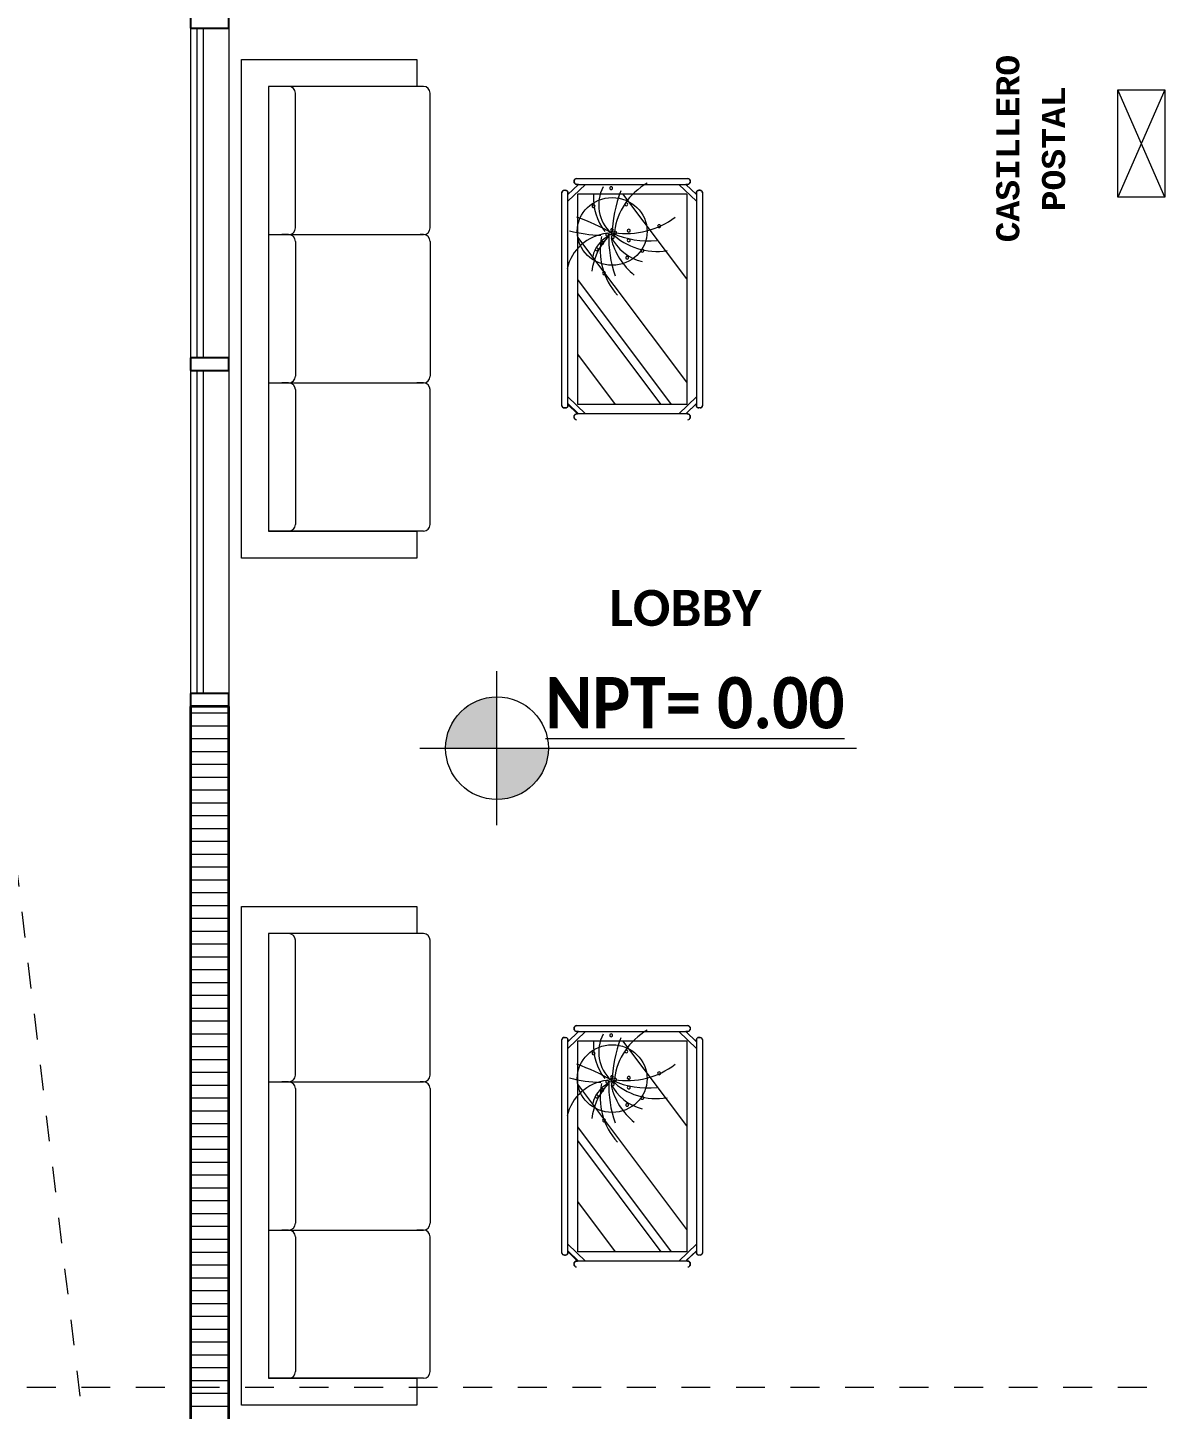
# Model space of a CAD drawing. Header units: metres. Extents: x -144 to 1000, y -717 to 29.
# Drawn here: x 177.04 to 181.47, y -567.9 to -562.52 of the extents above; entities that cross this region are included whole.
import ezdxf

# ---------------------------------------------------------------- set-up
doc = ezdxf.new("R2010")
doc.units = ezdxf.units.M
doc.linetypes.add('Basculante', pattern=[0.11625, 0.075, -0.04125])
doc.linetypes.add('basculante modificado', pattern=[0.18, 0.1125, -0.0675])
doc.layers.get('0').update_dxf_attribs({"color": 1})
for name, color, linetype, lineweight in [('A-DETL', 1, 'Continuous', 9), ('A-DETL-THIN', 1, 'Continuous', 9), ('A-FLOR', 2, 'Continuous', 9), ('A-GLAZ-CURT', 1, 'Continuous', 9), ('A-GLAZ-CWMG', 1, 'Continuous', 9), ('A-WALL', 4, 'Continuous', 9), ('G-ANNO-DIMS', 1, 'Continuous', 9), ('G-ANNO-TEXT', 2, 'Continuous', 9), ('G-IMPT', 1, 'Continuous', 9), ('I-FURN', 2, 'Continuous', 9)]:
    doc.layers.add(name, color=color, linetype=linetype, lineweight=lineweight)
doc.layers.add('A-WALL-PATT', color=7, linetype='Continuous', lineweight=35, true_color=0x9c9c9c)
doc.styles.add('Calibri_B_1', font='calibrib.ttf', dxfattribs={"height": 0.135})
doc.styles.add('Calibri_B_5', font='calibrib.ttf', dxfattribs={"height": 0.66})
doc.styles.add('Courier New_B_1', font='courbd.ttf', dxfattribs={"width": 1.2, "height": 0.21})

# ---------------------------------------------------------------- blocks, each defined once
blk = doc.blocks.new('MUEBLE 3 PIEZA - 07-muebles 3p_dwg_$0$AX-051-MB N2$0$sofa 3_-340384-Nivel 1')
at = {"layer": 'G-IMPT'}
for p, q in [((0.525, 0.825), (0.55, 0.825)), ((0, 0.8), (0, 0.3)), ((0.5, 0.3), (0.5, 0.8)), ((0, -0.25), (0, 0.25)), ((0.5, -0.25), (0.5, 0.25)), ((0, -0.3), (0, -0.8)), ((0.5, -0.3), (0.5, -0.8)), ((0.025, -0.825), (0.05, -0.825)), ((0.525, -0.825), (0.55, -0.825))]:
    blk.add_line(p, q, dxfattribs=at)
at = {"layer": 'G-IMPT', "flags": 128}
for points in [[(0.05, 0.925), (0.7, 0.925), (0.7, -0.925), (0.05, -0.925), (0.05, -0.825), (0.6, -0.825), (0.6, 0.825), (0.05, 0.825)], [(0.525, 0.275), (0.55, 0.275)], [(0.525, -0.275), (0.55, -0.275)]]:
    blk.add_lwpolyline(points, close=True, dxfattribs=at)
for points in [[(0.025, 0.825), (0.05, 0.825), (0.6, 0.825)], [(0.6, 0.275), (0.05, 0.275), (0.025, 0.275), (0.05, 0.275)], [(0.6, -0.275), (0.025, -0.275), (0.0375, -0.275)]]:
    blk.add_lwpolyline(points, dxfattribs=at)
at = {"layer": 'G-IMPT'}
for centre, start, end in [((0.025, 0.8), 90, 180), ((0.525, 0.8), 90, 180), ((0.025, 0.3), 180, 270), ((0.025, 0.25), 90, 180), ((0.525, 0.3), 180, 270), ((0.525, 0.25), 90, 180), ((0.025, -0.25), 180, 270), ((0.525, -0.25), 180, 270), ((0.025, -0.3), 90, 180), ((0.525, -0.3), 90, 180), ((0.025, -0.8), 180, 270), ((0.525, -0.8), 180, 270)]:
    blk.add_arc(centre, 0.025, start, end, dxfattribs=at)
blk = doc.blocks.new('MUEBLE 3 PIEZA - 07-muebles 3p_dwg-340383-Nivel 1')
at = {"xscale": 1.05, "yscale": 1.05, "zscale": 1.05, "rotation": 180}
blk.add_blockref('MUEBLE 3 PIEZA - 07-muebles 3p_dwg_$0$AX-051-MB N2$0$sofa 3_-340384-Nivel 1', (-2243.7802, 520.2715), dxfattribs=at)
blk = doc.blocks.new('Q')
at = {"layer": 'G-ANNO-DIMS'}
h = blk.add_hatch(color=256, dxfattribs=at)
edge = h.paths.add_edge_path()
edge.add_line((184.7927, -503.818), (184.5927, -503.818))
edge.add_arc((184.7927, -503.818), 0.2, 90, 180, ccw=False)
edge.add_line((184.7927, -503.618), (184.7927, -503.818))
h = blk.add_hatch(color=256, dxfattribs=at)
edge = h.paths.add_edge_path()
edge.add_line((184.7927, -503.818), (184.9927, -503.818))
edge.add_arc((184.7927, -503.818), 0.2, 270, 360, ccw=False)
edge.add_line((184.7927, -504.018), (184.7927, -503.818))
at = {"layer": 'A-DETL', "color": 9, "linetype": 'Basculante', "true_color": 0xc0c0c0}
blk.add_line((183.5983, -509.9165), (181.8986, -495.7554), dxfattribs=at)
at = {"layer": 'A-DETL', "color": 7, "linetype": 'basculante modificado'}
blk.add_line((180.1987, -506.3065), (187.3987, -506.3065), dxfattribs=at)
at = {"layer": 'A-DETL-THIN'}
for p, q in [((187.2107, -501.2529), (187.3937, -501.2529)), ((187.2107, -501.6719), (187.2107, -501.2529)), ((187.3937, -501.2529), (187.2107, -501.6719)), ((187.3937, -501.6719), (187.2107, -501.2529)), ((187.3937, -501.2529), (187.3937, -501.6719)), ((187.3937, -501.6719), (187.2107, -501.6719))]:
    blk.add_line(p, q, dxfattribs=at)
at = {"layer": 'A-FLOR'}
blk.add_line((183.5983, -495.7554), (183.5983, -510.1064), dxfattribs=at)
at = {"layer": 'A-GLAZ-CURT', "lineweight": 15}
for p, q in [((183.6491, -501.0137), (183.6241, -501.0137)), ((183.6241, -501.0137), (183.6241, -502.2971)), ((183.6491, -502.2971), (183.6491, -501.0137)), ((183.6241, -502.2971), (183.6491, -502.2971)), ((183.6491, -502.3471), (183.6241, -502.3471)), ((183.6241, -502.3471), (183.6241, -503.6054)), ((183.6491, -503.6054), (183.6491, -502.3471)), ((183.6241, -503.6054), (183.6491, -503.6054))]:
    blk.add_line(p, q, dxfattribs=at)
at = {"layer": 'A-GLAZ-CWMG', "lineweight": 25, "extrusion": (0, 0, -1)}
for p, q in [((183.5986, -500.9637), (183.5986, -501.0137)), ((183.7486, -501.0137), (183.7486, -500.9637)), ((183.5986, -501.0137), (183.7486, -501.0137)), ((183.7486, -502.2971), (183.5986, -502.2971)), ((183.5986, -502.2971), (183.5986, -502.3471)), ((183.7486, -502.3471), (183.7486, -502.2971)), ((183.5986, -502.3471), (183.7486, -502.3471))]:
    blk.add_line(p, q, dxfattribs=at)
at = {"layer": 'A-GLAZ-CWMG'}
for p, q in [((183.5986, -501.0137), (183.5986, -502.2971)), ((183.7486, -501.0137), (183.7486, -502.2971)), ((183.5986, -502.3471), (183.5986, -503.6054)), ((183.7486, -502.3471), (183.7486, -503.6054))]:
    blk.add_line(p, q, dxfattribs=at)
at = {"layer": 'A-GLAZ-CWMG', "lineweight": 25}
for p, q in [((183.7486, -503.6054), (183.5986, -503.6054)), ((183.5986, -503.6054), (183.5986, -503.6554)), ((183.7486, -503.6554), (183.7486, -503.6054)), ((183.5986, -503.6554), (183.7486, -503.6554))]:
    blk.add_line(p, q, dxfattribs=at)
at = {"layer": 'A-WALL', "lineweight": 35}
for p, q in [((183.5986, -503.6554), (183.5986, -509.9677)), ((183.7486, -503.6554), (183.5986, -503.6554)), ((183.7486, -509.9677), (183.7486, -503.6554))]:
    blk.add_line(p, q, dxfattribs=at)
at = {"layer": 'A-WALL-PATT', "color": 8, "lineweight": 5, "true_color": 0x727272}
for p, q in [((183.5986, -503.6805), (183.7486, -503.6805)), ((183.5986, -503.7305), (183.7486, -503.7305)), ((183.5986, -503.7805), (183.7486, -503.7805)), ((183.5986, -503.8305), (183.7486, -503.8305)), ((183.5986, -503.8805), (183.7486, -503.8805)), ((183.5986, -503.9305), (183.7486, -503.9305)), ((183.5986, -503.9805), (183.7486, -503.9805)), ((183.5986, -504.0305), (183.7486, -504.0305)), ((183.5986, -504.0805), (183.7486, -504.0805)), ((183.5986, -504.1305), (183.7486, -504.1305)), ((183.5986, -504.1805), (183.7486, -504.1805)), ((183.5986, -504.2305), (183.7486, -504.2305)), ((183.5986, -504.2805), (183.7486, -504.2805)), ((183.5986, -504.3305), (183.7486, -504.3305)), ((183.5986, -504.3805), (183.7486, -504.3805)), ((183.5986, -504.4305), (183.7486, -504.4305)), ((183.5986, -504.4805), (183.7486, -504.4805)), ((183.5986, -504.5305), (183.7486, -504.5305)), ((183.5986, -504.5805), (183.7486, -504.5805)), ((183.5986, -504.6305), (183.7486, -504.6305)), ((183.5986, -504.6805), (183.7486, -504.6805)), ((183.5986, -504.7305), (183.7486, -504.7305)), ((183.5986, -504.7805), (183.7486, -504.7805)), ((183.5986, -504.8305), (183.7486, -504.8305)), ((183.5986, -504.8805), (183.7486, -504.8805)), ((183.5986, -504.9305), (183.7486, -504.9305)), ((183.5986, -504.9805), (183.7486, -504.9805)), ((183.5986, -505.0305), (183.7486, -505.0305)), ((183.5986, -505.0805), (183.7486, -505.0805)), ((183.5986, -505.1305), (183.7486, -505.1305)), ((183.5986, -505.1805), (183.7486, -505.1805)), ((183.5986, -505.2305), (183.7486, -505.2305)), ((183.5986, -505.2805), (183.7486, -505.2805)), ((183.5986, -505.3305), (183.7486, -505.3305)), ((183.5986, -505.3805), (183.7486, -505.3805)), ((183.5986, -505.4305), (183.7486, -505.4305)), ((183.5986, -505.4805), (183.7486, -505.4805)), ((183.5986, -505.5305), (183.7486, -505.5305)), ((183.5986, -505.5805), (183.7486, -505.5805)), ((183.5986, -505.6305), (183.7486, -505.6305)), ((183.5986, -505.6805), (183.7486, -505.6805)), ((183.5986, -505.7305), (183.7486, -505.7305)), ((183.5986, -505.7805), (183.7486, -505.7805)), ((183.5986, -505.8305), (183.7486, -505.8305)), ((183.5986, -505.8805), (183.7486, -505.8805)), ((183.5986, -505.9305), (183.7486, -505.9305)), ((183.5986, -505.9805), (183.7486, -505.9805)), ((183.5986, -506.0305), (183.7486, -506.0305)), ((183.5986, -506.0805), (183.7486, -506.0805)), ((183.5986, -506.1305), (183.7486, -506.1305)), ((183.5986, -506.1805), (183.7486, -506.1805)), ((183.5986, -506.2305), (183.7486, -506.2305)), ((183.5986, -506.2805), (183.7486, -506.2805)), ((183.5986, -506.3305), (183.7486, -506.3305)), ((183.5986, -506.3805), (183.7486, -506.3805))]:
    blk.add_line(p, q, dxfattribs=at)
at = {"layer": 'G-ANNO-DIMS'}
for p, q in [((184.7927, -504.118), (184.7927, -503.518)), ((184.4927, -503.818), (186.1927, -503.818))]:
    blk.add_line(p, q, dxfattribs=at)
blk.add_circle((184.7927, -503.818), 0.2, dxfattribs=at)
at = {"layer": 'I-FURN'}
for p, q in [((185.0692, -501.6617), (185.1107, -501.6216)), ((185.0692, -501.6875), (185.1374, -501.6216)), ((185.0692, -501.6617), (185.1107, -501.6216)), ((185.0933, -501.6079), (185.0935, -501.6063)), ((185.0933, -501.6079), (185.0933, -501.6124)), ((185.0933, -501.6124), (185.0933, -501.6079)), ((185.0935, -501.614), (185.0933, -501.6124)), ((185.0935, -501.6063), (185.0939, -501.6047)), ((185.0939, -501.6155), (185.0935, -501.614)), ((185.0939, -501.6047), (185.0946, -501.6033)), ((185.0946, -501.617), (185.0939, -501.6155)), ((185.0946, -501.6033), (185.0956, -501.602)), ((185.0956, -501.6183), (185.0946, -501.617)), ((185.0956, -501.602), (185.0967, -501.6009)), ((185.0967, -501.6194), (185.0956, -501.6183)), ((185.0967, -501.6009), (185.0981, -501.6)), ((185.0981, -501.6203), (185.0967, -501.6194)), ((185.0981, -501.6), (185.0996, -501.5993)), ((185.0996, -501.621), (185.0981, -501.6203)), ((185.0996, -501.5993), (185.1011, -501.5989)), ((185.1011, -501.6214), (185.0996, -501.621)), ((185.1011, -501.5989), (185.1028, -501.5987)), ((185.1028, -501.6216), (185.1011, -501.6214)), ((185.1028, -501.5987), (185.5358, -501.5987)), ((185.1028, -501.5987), (185.5358, -501.5987)), ((185.1028, -501.6216), (185.5358, -501.6216)), ((185.1107, -501.6216), (185.1028, -501.6216)), ((185.5694, -501.6875), (185.5012, -501.6216)), ((185.5694, -501.6617), (185.5278, -501.6216)), ((185.5278, -501.6216), (185.5694, -501.6617)), ((185.5358, -501.6216), (185.5278, -501.6216)), ((185.5358, -501.5987), (185.5374, -501.5989)), ((185.5374, -501.6214), (185.5358, -501.6216)), ((185.5374, -501.5989), (185.539, -501.5993)), ((185.539, -501.621), (185.5374, -501.6214)), ((185.539, -501.5993), (185.5405, -501.6)), ((185.5405, -501.6203), (185.539, -501.621)), ((185.5405, -501.6), (185.5419, -501.6009)), ((185.5419, -501.6194), (185.5405, -501.6203)), ((185.5419, -501.6009), (185.543, -501.602)), ((185.543, -501.6183), (185.5419, -501.6194)), ((185.543, -501.602), (185.544, -501.6033)), ((185.544, -501.617), (185.543, -501.6183)), ((185.544, -501.6033), (185.5447, -501.6047)), ((185.5447, -501.6155), (185.544, -501.617)), ((185.5447, -501.6047), (185.5451, -501.6063)), ((185.5451, -501.614), (185.5447, -501.6155)), ((185.5451, -501.6063), (185.5452, -501.6079)), ((185.5452, -501.6124), (185.5451, -501.614)), ((185.5452, -501.6079), (185.5452, -501.6124)), ((185.5452, -501.6079), (185.5452, -501.6124)), ((185.0456, -501.654), (185.0458, -501.6524)), ((185.0456, -502.4834), (185.0456, -501.654)), ((185.0456, -502.4834), (185.0456, -501.654)), ((185.0458, -501.6524), (185.0462, -501.6509)), ((185.0462, -501.6509), (185.0469, -501.6495)), ((185.0469, -501.6495), (185.0478, -501.6482)), ((185.0478, -501.6482), (185.049, -501.647)), ((185.049, -501.647), (185.0503, -501.6461)), ((185.0503, -501.6461), (185.0518, -501.6454)), ((185.0518, -501.6454), (185.0534, -501.645)), ((185.0534, -501.645), (185.0551, -501.6449)), ((185.0551, -501.6449), (185.0598, -501.6449)), ((185.0551, -501.6449), (185.0598, -501.6449)), ((185.0598, -501.6449), (185.0614, -501.645)), ((185.0614, -501.645), (185.063, -501.6454)), ((185.063, -501.6454), (185.0645, -501.6461)), ((185.0645, -501.6461), (185.0658, -501.647)), ((185.0658, -501.647), (185.067, -501.6482)), ((185.067, -501.6482), (185.0679, -501.6495)), ((185.0679, -501.6495), (185.0686, -501.6509)), ((185.0686, -501.6509), (185.0691, -501.6524)), ((185.0691, -501.6524), (185.0692, -501.654)), ((185.0692, -502.4834), (185.0692, -501.654)), ((185.0692, -501.654), (185.0692, -501.6617)), ((185.107, -501.6581), (185.5316, -501.6581)), ((185.107, -502.4794), (185.107, -501.6581)), ((185.5316, -501.989), (185.283, -501.6581)), ((185.5316, -501.6581), (185.5316, -502.4794)), ((185.5694, -501.654), (185.5695, -501.6524)), ((185.5694, -501.654), (185.5694, -502.4834)), ((185.5694, -501.6617), (185.5694, -501.654)), ((185.5695, -501.6524), (185.5699, -501.6509)), ((185.5699, -501.6509), (185.5706, -501.6495)), ((185.5706, -501.6495), (185.5716, -501.6482)), ((185.5716, -501.6482), (185.5727, -501.647)), ((185.5727, -501.647), (185.5741, -501.6461)), ((185.5741, -501.6461), (185.5756, -501.6454)), ((185.5756, -501.6454), (185.5772, -501.645)), ((185.5772, -501.645), (185.5788, -501.6449)), ((185.5835, -501.6449), (185.5788, -501.6449)), ((185.5788, -501.6449), (185.5835, -501.6449)), ((185.5835, -501.6449), (185.5852, -501.645)), ((185.5852, -501.645), (185.5868, -501.6454)), ((185.5868, -501.6454), (185.5883, -501.6461)), ((185.5883, -501.6461), (185.5896, -501.647)), ((185.5896, -501.647), (185.5908, -501.6482)), ((185.5908, -501.6482), (185.5917, -501.6495)), ((185.5917, -501.6495), (185.5924, -501.6509)), ((185.5924, -501.6509), (185.5928, -501.6524)), ((185.5928, -501.6524), (185.593, -501.654)), ((185.593, -501.654), (185.593, -502.4834)), ((185.593, -501.654), (185.593, -502.4834)), ((185.5316, -502.3924), (185.107, -501.8271)), ((185.2278, -501.8251), (185.1992, -501.8537)), ((185.305, -501.8075), (185.3002, -501.8027)), ((185.4727, -502.4794), (185.107, -501.9924)), ((185.4322, -502.4794), (185.107, -502.0464)), ((185.2541, -502.4794), (185.107, -502.2834)), ((185.0458, -502.485), (185.0456, -502.4834)), ((185.0462, -502.4865), (185.0458, -502.485)), ((185.0469, -502.488), (185.0462, -502.4865)), ((185.0478, -502.4893), (185.0469, -502.488)), ((185.049, -502.4904), (185.0478, -502.4893)), ((185.0503, -502.4913), (185.049, -502.4904)), ((185.0518, -502.492), (185.0503, -502.4913)), ((185.0534, -502.4924), (185.0518, -502.492)), ((185.0551, -502.4925), (185.0534, -502.4924)), ((185.0551, -502.4925), (185.0598, -502.4925)), ((185.0598, -502.4925), (185.0551, -502.4925)), ((185.0614, -502.4924), (185.0598, -502.4925)), ((185.063, -502.492), (185.0614, -502.4924)), ((185.0645, -502.4913), (185.063, -502.492)), ((185.0658, -502.4904), (185.0645, -502.4913)), ((185.067, -502.4893), (185.0658, -502.4904)), ((185.0679, -502.488), (185.067, -502.4893)), ((185.0686, -502.4865), (185.0679, -502.488)), ((185.0691, -502.485), (185.0686, -502.4865)), ((185.0692, -502.4834), (185.0691, -502.485)), ((185.0692, -502.4499), (185.1374, -502.5159)), ((185.0692, -502.4757), (185.1107, -502.5159)), ((185.1065, -502.5159), (185.0692, -502.4786)), ((185.0692, -502.4786), (185.0692, -502.4834)), ((185.1065, -502.5159), (185.0692, -502.4786)), ((185.5316, -502.4794), (185.107, -502.4794)), ((185.5694, -502.4499), (185.5012, -502.5159)), ((185.5694, -502.4757), (185.5278, -502.5159)), ((185.5694, -502.4757), (185.5314, -502.5125)), ((185.5694, -502.4834), (185.5694, -502.4757)), ((185.5695, -502.485), (185.5694, -502.4834)), ((185.5699, -502.4865), (185.5695, -502.485)), ((185.5706, -502.488), (185.5699, -502.4865)), ((185.5716, -502.4893), (185.5706, -502.488)), ((185.5727, -502.4904), (185.5716, -502.4893)), ((185.5741, -502.4913), (185.5727, -502.4904)), ((185.5756, -502.492), (185.5741, -502.4913)), ((185.5772, -502.4924), (185.5756, -502.492)), ((185.5788, -502.4925), (185.5772, -502.4924)), ((185.5835, -502.4925), (185.5788, -502.4925)), ((185.5835, -502.4925), (185.5788, -502.4925)), ((185.5852, -502.4924), (185.5835, -502.4925)), ((185.5868, -502.492), (185.5852, -502.4924)), ((185.5883, -502.4913), (185.5868, -502.492)), ((185.5896, -502.4904), (185.5883, -502.4913)), ((185.5908, -502.4893), (185.5896, -502.4904)), ((185.5917, -502.488), (185.5908, -502.4893)), ((185.5924, -502.4865), (185.5917, -502.488)), ((185.5928, -502.485), (185.5924, -502.4865)), ((185.593, -502.4834), (185.5928, -502.485)), ((185.0933, -502.525), (185.0935, -502.5234)), ((185.0933, -502.5296), (185.0933, -502.525)), ((185.0933, -502.5296), (185.0933, -502.525)), ((185.0935, -502.5312), (185.0933, -502.5296)), ((185.0935, -502.5234), (185.0939, -502.5219)), ((185.0939, -502.5327), (185.0935, -502.5312)), ((185.0939, -502.5219), (185.0946, -502.5204)), ((185.0946, -502.5341), (185.0939, -502.5327)), ((185.0946, -502.5204), (185.0956, -502.5191)), ((185.0956, -502.5354), (185.0946, -502.5341)), ((185.0956, -502.5191), (185.0967, -502.518)), ((185.0967, -502.5366), (185.0956, -502.5354)), ((185.0967, -502.518), (185.0981, -502.5171)), ((185.0981, -502.5171), (185.0996, -502.5164)), ((185.0996, -502.5164), (185.1011, -502.516)), ((185.1011, -502.516), (185.1028, -502.5159)), ((185.5358, -502.5159), (185.1028, -502.5159)), ((185.1028, -502.5159), (185.1065, -502.5159)), ((185.5348, -502.5159), (185.5314, -502.5125)), ((185.5314, -502.5125), (185.5348, -502.5159)), ((185.5348, -502.5159), (185.5358, -502.5159)), ((185.5358, -502.5159), (185.5374, -502.516)), ((185.5374, -502.516), (185.539, -502.5164)), ((185.539, -502.5164), (185.5405, -502.5171)), ((185.5405, -502.5171), (185.5419, -502.518)), ((185.5419, -502.518), (185.543, -502.5191)), ((185.543, -502.5354), (185.5419, -502.5366)), ((185.543, -502.5191), (185.544, -502.5204)), ((185.544, -502.5341), (185.543, -502.5354)), ((185.544, -502.5204), (185.5447, -502.5219)), ((185.5447, -502.5327), (185.544, -502.5341)), ((185.5447, -502.5219), (185.5451, -502.5234)), ((185.5451, -502.5312), (185.5447, -502.5327)), ((185.5451, -502.5234), (185.5452, -502.525)), ((185.5452, -502.5296), (185.5451, -502.5312)), ((185.5452, -502.5296), (185.5452, -502.525)), ((185.5452, -502.525), (185.5452, -502.5296)), ((185.0933, -504.9079), (185.0935, -504.9063)), ((185.0933, -504.9079), (185.0933, -504.9124)), ((185.0933, -504.9124), (185.0933, -504.9079)), ((185.0935, -504.914), (185.0933, -504.9124)), ((185.0935, -504.9063), (185.0939, -504.9047)), ((185.0939, -504.9155), (185.0935, -504.914)), ((185.0939, -504.9047), (185.0946, -504.9033)), ((185.0946, -504.917), (185.0939, -504.9155)), ((185.0946, -504.9033), (185.0956, -504.902)), ((185.0956, -504.9183), (185.0946, -504.917)), ((185.0956, -504.902), (185.0967, -504.9009)), ((185.0967, -504.9194), (185.0956, -504.9183)), ((185.0967, -504.9009), (185.0981, -504.9)), ((185.0981, -504.9), (185.0996, -504.8993)), ((185.0996, -504.8993), (185.1011, -504.8989)), ((185.1011, -504.8989), (185.1028, -504.8987)), ((185.1028, -504.8987), (185.5358, -504.8987)), ((185.1028, -504.8987), (185.5358, -504.8987)), ((185.5358, -504.8987), (185.5374, -504.8989)), ((185.5374, -504.8989), (185.539, -504.8993)), ((185.539, -504.8993), (185.5405, -504.9)), ((185.5405, -504.9), (185.5419, -504.9009)), ((185.5419, -504.9009), (185.543, -504.902)), ((185.543, -504.9183), (185.5419, -504.9194)), ((185.543, -504.902), (185.544, -504.9033)), ((185.544, -504.917), (185.543, -504.9183)), ((185.544, -504.9033), (185.5447, -504.9047)), ((185.5447, -504.9155), (185.544, -504.917)), ((185.5447, -504.9047), (185.5451, -504.9063)), ((185.5451, -504.914), (185.5447, -504.9155)), ((185.5451, -504.9063), (185.5452, -504.9079)), ((185.5452, -504.9124), (185.5451, -504.914)), ((185.5452, -504.9079), (185.5452, -504.9124)), ((185.5452, -504.9079), (185.5452, -504.9124)), ((185.0456, -504.954), (185.0458, -504.9524)), ((185.0456, -505.7834), (185.0456, -504.954)), ((185.0456, -505.7834), (185.0456, -504.954)), ((185.0458, -504.9524), (185.0462, -504.9509)), ((185.0462, -504.9509), (185.0469, -504.9495)), ((185.0469, -504.9495), (185.0478, -504.9482)), ((185.0478, -504.9482), (185.049, -504.947)), ((185.049, -504.947), (185.0503, -504.9461)), ((185.0503, -504.9461), (185.0518, -504.9454)), ((185.0518, -504.9454), (185.0534, -504.945)), ((185.0534, -504.945), (185.0551, -504.9449)), ((185.0551, -504.9449), (185.0598, -504.9449)), ((185.0551, -504.9449), (185.0598, -504.9449)), ((185.0598, -504.9449), (185.0614, -504.945)), ((185.0614, -504.945), (185.063, -504.9454)), ((185.063, -504.9454), (185.0645, -504.9461)), ((185.0645, -504.9461), (185.0658, -504.947)), ((185.0658, -504.947), (185.067, -504.9482)), ((185.067, -504.9482), (185.0679, -504.9495)), ((185.0679, -504.9495), (185.0686, -504.9509)), ((185.0686, -504.9509), (185.0691, -504.9524)), ((185.0691, -504.9524), (185.0692, -504.954)), ((185.0692, -504.9617), (185.1107, -504.9216)), ((185.0692, -504.9875), (185.1374, -504.9216)), ((185.0692, -504.9617), (185.1107, -504.9216)), ((185.0692, -505.7834), (185.0692, -504.954)), ((185.0692, -504.954), (185.0692, -504.9617)), ((185.0981, -504.9203), (185.0967, -504.9194)), ((185.0996, -504.921), (185.0981, -504.9203)), ((185.1011, -504.9214), (185.0996, -504.921)), ((185.1028, -504.9216), (185.1011, -504.9214)), ((185.1028, -504.9216), (185.5358, -504.9216)), ((185.1107, -504.9216), (185.1028, -504.9216)), ((185.107, -504.9581), (185.5316, -504.9581)), ((185.107, -505.7794), (185.107, -504.9581)), ((185.5316, -505.289), (185.283, -504.9581)), ((185.5694, -504.9875), (185.5012, -504.9216)), ((185.5694, -504.9617), (185.5278, -504.9216)), ((185.5278, -504.9216), (185.5694, -504.9617)), ((185.5358, -504.9216), (185.5278, -504.9216)), ((185.5316, -504.9581), (185.5316, -505.7794)), ((185.5374, -504.9214), (185.5358, -504.9216)), ((185.539, -504.921), (185.5374, -504.9214)), ((185.5405, -504.9203), (185.539, -504.921)), ((185.5419, -504.9194), (185.5405, -504.9203)), ((185.5694, -504.954), (185.5695, -504.9524)), ((185.5694, -504.954), (185.5694, -505.7834)), ((185.5694, -504.9617), (185.5694, -504.954)), ((185.5695, -504.9524), (185.5699, -504.9509)), ((185.5699, -504.9509), (185.5706, -504.9495)), ((185.5706, -504.9495), (185.5716, -504.9482)), ((185.5716, -504.9482), (185.5727, -504.947)), ((185.5727, -504.947), (185.5741, -504.9461)), ((185.5741, -504.9461), (185.5756, -504.9454)), ((185.5756, -504.9454), (185.5772, -504.945)), ((185.5772, -504.945), (185.5788, -504.9449)), ((185.5835, -504.9449), (185.5788, -504.9449)), ((185.5788, -504.9449), (185.5835, -504.9449)), ((185.5835, -504.9449), (185.5852, -504.945)), ((185.5852, -504.945), (185.5868, -504.9454)), ((185.5868, -504.9454), (185.5883, -504.9461)), ((185.5883, -504.9461), (185.5896, -504.947)), ((185.5896, -504.947), (185.5908, -504.9482)), ((185.5908, -504.9482), (185.5917, -504.9495)), ((185.5917, -504.9495), (185.5924, -504.9509)), ((185.5924, -504.9509), (185.5928, -504.9524)), ((185.5928, -504.9524), (185.593, -504.954)), ((185.593, -504.954), (185.593, -505.7834)), ((185.593, -504.954), (185.593, -505.7834)), ((185.5316, -505.6924), (185.107, -505.1271)), ((185.2278, -505.1251), (185.1992, -505.1537)), ((185.305, -505.1075), (185.3002, -505.1027)), ((185.4727, -505.7794), (185.107, -505.2924)), ((185.4322, -505.7794), (185.107, -505.3464)), ((185.2541, -505.7794), (185.107, -505.5834)), ((185.0692, -505.7499), (185.1374, -505.8159)), ((185.0692, -505.7757), (185.1107, -505.8159)), ((185.1065, -505.8159), (185.0692, -505.7786)), ((185.0692, -505.7786), (185.0692, -505.7834)), ((185.1065, -505.8159), (185.0692, -505.7786)), ((185.5316, -505.7794), (185.107, -505.7794)), ((185.5694, -505.7499), (185.5012, -505.8159)), ((185.5694, -505.7757), (185.5278, -505.8159)), ((185.5694, -505.7757), (185.5314, -505.8125)), ((185.5694, -505.7834), (185.5694, -505.7757)), ((185.0458, -505.785), (185.0456, -505.7834)), ((185.0462, -505.7865), (185.0458, -505.785)), ((185.0469, -505.788), (185.0462, -505.7865)), ((185.0478, -505.7893), (185.0469, -505.788)), ((185.049, -505.7904), (185.0478, -505.7893)), ((185.0503, -505.7913), (185.049, -505.7904)), ((185.0518, -505.792), (185.0503, -505.7913)), ((185.0534, -505.7924), (185.0518, -505.792)), ((185.0551, -505.7925), (185.0534, -505.7924)), ((185.0551, -505.7925), (185.0598, -505.7925)), ((185.0598, -505.7925), (185.0551, -505.7925)), ((185.0614, -505.7924), (185.0598, -505.7925)), ((185.063, -505.792), (185.0614, -505.7924)), ((185.0645, -505.7913), (185.063, -505.792)), ((185.0658, -505.7904), (185.0645, -505.7913)), ((185.067, -505.7893), (185.0658, -505.7904)), ((185.0679, -505.788), (185.067, -505.7893)), ((185.0686, -505.7865), (185.0679, -505.788)), ((185.0691, -505.785), (185.0686, -505.7865)), ((185.0692, -505.7834), (185.0691, -505.785)), ((185.0933, -505.825), (185.0935, -505.8234)), ((185.0933, -505.8296), (185.0933, -505.825)), ((185.0933, -505.8296), (185.0933, -505.825)), ((185.0935, -505.8312), (185.0933, -505.8296)), ((185.0935, -505.8234), (185.0939, -505.8219)), ((185.0939, -505.8327), (185.0935, -505.8312)), ((185.0939, -505.8219), (185.0946, -505.8204)), ((185.0946, -505.8341), (185.0939, -505.8327)), ((185.0946, -505.8204), (185.0956, -505.8191)), ((185.0956, -505.8191), (185.0967, -505.818)), ((185.0967, -505.818), (185.0981, -505.8171)), ((185.0981, -505.8171), (185.0996, -505.8164)), ((185.0996, -505.8164), (185.1011, -505.816)), ((185.1011, -505.816), (185.1028, -505.8159)), ((185.5358, -505.8159), (185.1028, -505.8159)), ((185.1028, -505.8159), (185.1065, -505.8159)), ((185.5348, -505.8159), (185.5314, -505.8125)), ((185.5314, -505.8125), (185.5348, -505.8159)), ((185.5348, -505.8159), (185.5358, -505.8159)), ((185.5358, -505.8159), (185.5374, -505.816)), ((185.5374, -505.816), (185.539, -505.8164)), ((185.539, -505.8164), (185.5405, -505.8171)), ((185.5405, -505.8171), (185.5419, -505.818)), ((185.5419, -505.818), (185.543, -505.8191)), ((185.543, -505.8191), (185.544, -505.8204)), ((185.544, -505.8204), (185.5447, -505.8219)), ((185.5447, -505.8327), (185.544, -505.8341)), ((185.5447, -505.8219), (185.5451, -505.8234)), ((185.5451, -505.8312), (185.5447, -505.8327)), ((185.5451, -505.8234), (185.5452, -505.825)), ((185.5452, -505.8296), (185.5451, -505.8312)), ((185.5452, -505.8296), (185.5452, -505.825)), ((185.5452, -505.825), (185.5452, -505.8296)), ((185.5695, -505.785), (185.5694, -505.7834)), ((185.5699, -505.7865), (185.5695, -505.785)), ((185.5706, -505.788), (185.5699, -505.7865)), ((185.5716, -505.7893), (185.5706, -505.788)), ((185.5727, -505.7904), (185.5716, -505.7893)), ((185.5741, -505.7913), (185.5727, -505.7904)), ((185.5756, -505.792), (185.5741, -505.7913)), ((185.5772, -505.7924), (185.5756, -505.792)), ((185.5788, -505.7925), (185.5772, -505.7924)), ((185.5835, -505.7925), (185.5788, -505.7925)), ((185.5835, -505.7925), (185.5788, -505.7925)), ((185.5852, -505.7924), (185.5835, -505.7925)), ((185.5868, -505.792), (185.5852, -505.7924)), ((185.5883, -505.7913), (185.5868, -505.792)), ((185.5896, -505.7904), (185.5883, -505.7913)), ((185.5908, -505.7893), (185.5896, -505.7904)), ((185.5917, -505.788), (185.5908, -505.7893)), ((185.5924, -505.7865), (185.5917, -505.788)), ((185.5928, -505.785), (185.5924, -505.7865)), ((185.593, -505.7834), (185.5928, -505.785)), ((185.0956, -505.8354), (185.0946, -505.8341)), ((185.0967, -505.8366), (185.0956, -505.8354)), ((185.543, -505.8354), (185.5419, -505.8366)), ((185.544, -505.8341), (185.543, -505.8354))]:
    blk.add_line(p, q, dxfattribs=at)
for centre, major_axis, start_param, end_param in [((185.1028, -501.6079), (0.00944, 0), 1.570796, 3.141593), ((185.1028, -501.6124), (0.00944, 0), 3.141593, 4.712389), ((185.3482, -501.7015), (0.1593, 0), 2.670194, 3.942876), ((185.2373, -501.6365), (0.00566, 0), 1.570796, 4.712389), ((185.2373, -501.6365), (-0.00566, 0), 1.570796, 4.712389), ((185.5184, -501.8405), (0.2711, 0), 2.117347, 3.004371), ((185.5358, -501.6079), (0.00944, 0), 0, 1.570796), ((185.5358, -501.6124), (0.00944, 0), 4.712389, 6.283185), ((185.0551, -501.654), (0.00944, 0), 1.570796, 3.141593), ((185.0598, -501.654), (0.00944, 0), 0, 1.570796), ((185.388, -501.6769), (0.2197, 0), 3.069581, 3.786594), ((185.8461, -501.8419), (0.606, 0), 2.801688, 3.103621), ((185.5788, -501.654), (0.00944, 0), 1.570796, 3.141593), ((185.5835, -501.654), (0.00944, 0), 0, 1.570796), ((185.1689, -501.7068), (-0.00566, 0), 4.712389, 7.853982), ((185.1689, -501.7068), (0.00566, 0), 4.712389, 7.853982), ((185.2965, -501.6992), (0.00566, 0), 1.570796, 4.712389), ((185.2965, -501.6992), (-0.00566, 0), 1.570796, 4.712389), ((184.8465, -502.4459), (0.7648, 0), 1.029522, 1.228031), ((185.2405, -501.7996), (-0.00566, 0), 4.712389, 7.853982), ((185.2405, -501.7996), (0.00566, 0), 4.712389, 7.853982), ((185.2965, -501.5163), (0.3069, 0), 4.559665, 5.379686), ((185.3059, -501.8021), (-0.00566, 0), 4.712389, 7.853982), ((185.3059, -501.8021), (0.00566, 0), 4.712389, 7.853982), ((185.4242, -501.7845), (-0.00566, 0), 4.712389, 7.853982), ((185.4242, -501.7845), (-0.00566, 0), 1.570796, 4.712389), ((185.244, -501.9866), (0.1818, 0), 1.692803, 2.932648), ((185.204, -501.3727), (0.4623, 0), 4.430625, 4.696865), ((185.4055, -501.9854), (0.2443, 0), 2.421786, 3.034471), ((185.2825, -501.9255), (0.1191, 0), 2.075024, 2.940145), ((185.4709, -501.8777), (0.2764, 0), 2.94178, 3.856855), ((185.2031, -501.8498), (0.00566, 0), 1.570796, 4.712389), ((185.2031, -501.8498), (-0.00566, 0), 1.570796, 4.712389), ((185.2218, -501.8172), (0.00566, 0), 1.570796, 4.712389), ((185.2218, -501.8172), (0.00566, 0), 4.712389, 7.853982), ((185.7019, -501.8305), (0.4741, 0), 3.112421, 3.468475), ((185.2343, -501.8121), (-0.00566, 0), 4.712389, 7.853982), ((185.2343, -501.8121), (0.00566, 0), 4.712389, 7.853982), ((185.4013, -501.7538), (0.1796, 0), 3.56214, 4.473198), ((185.5051, -501.7722), (0.2749, 0), 3.369275, 4.010359), ((185.2436, -501.8272), (0.00566, 0), 1.570796, 4.712389), ((185.4154, -501.646), (0.2451, 0), 3.918021, 4.876035), ((185.3809, -501.5261), (0.3261, 0), 4.277606, 4.816476), ((185.2436, -501.8272), (-0.00566, 0), 1.570796, 4.712389), ((185.2529, -501.8096), (-0.00566, 0), 4.712389, 7.853982), ((185.2529, -501.8096), (0.00566, 0), 4.712389, 7.853982), ((185.3059, -501.8398), (-0.00566, 0), 4.712389, 7.853982), ((185.3059, -501.8398), (0.00566, 0), 4.712389, 7.853982), ((185.1814, -501.8749), (-0.00566, 0), 4.712389, 7.853982), ((185.1814, -501.8749), (0.00566, 0), 4.712389, 7.853982), ((185.2996, -501.9075), (0.00566, 0), 1.570796, 4.712389), ((185.2996, -501.9075), (-0.00566, 0), 1.570796, 4.712389), ((185.3588, -501.8799), (-0.00566, 0), 4.712389, 7.853982), ((185.3588, -501.8799), (0.00566, 0), 4.712389, 7.853982), ((185.2094, -501.9677), (-0.00566, 0), 4.712389, 7.853982), ((185.2094, -501.9677), (0.00566, 0), 4.712389, 7.853982), ((185.0551, -502.4834), (0.00944, 0), 3.141593, 4.712389), ((185.0598, -502.4834), (0.00944, 0), 4.712389, 6.283185), ((185.5788, -502.4834), (0.00944, 0), 3.141593, 4.712389), ((185.5835, -502.4834), (0.00944, 0), 4.712389, 6.283185), ((185.1028, -502.525), (0.00944, 0), 1.570796, 3.141593), ((185.1028, -502.5296), (0.00944, 0), 3.141593, 4.712389), ((185.5358, -502.525), (0.00944, 0), 0, 1.570796), ((185.5358, -502.5296), (0.00944, 0), 4.712389, 6.283185), ((185.1028, -504.9079), (0.00944, 0), 1.570796, 3.141593), ((185.1028, -504.9124), (0.00944, 0), 3.141593, 4.712389), ((185.5184, -505.1405), (0.2711, 0), 2.117347, 3.004371), ((185.5358, -504.9079), (0.00944, 0), 0, 1.570796), ((185.5358, -504.9124), (0.00944, 0), 4.712389, 6.283185), ((185.0551, -504.954), (0.00944, 0), 1.570796, 3.141593), ((185.0598, -504.954), (0.00944, 0), 0, 1.570796), ((185.388, -504.9769), (0.2197, 0), 3.069581, 3.786594), ((185.3482, -505.0015), (0.1593, 0), 2.670194, 3.942876), ((185.2373, -504.9365), (0.00566, 0), 1.570796, 4.712389), ((185.2373, -504.9365), (-0.00566, 0), 1.570796, 4.712389), ((185.8461, -505.1419), (0.606, 0), 2.801688, 3.103621), ((185.5788, -504.954), (0.00944, 0), 1.570796, 3.141593), ((185.5835, -504.954), (0.00944, 0), 0, 1.570796), ((185.1689, -505.0068), (-0.00566, 0), 4.712389, 7.853982), ((185.1689, -505.0068), (0.00566, 0), 4.712389, 7.853982), ((185.2965, -504.9992), (0.00566, 0), 1.570796, 4.712389), ((185.2965, -504.9992), (-0.00566, 0), 1.570796, 4.712389), ((184.8465, -505.7459), (0.7648, 0), 1.029522, 1.228031), ((185.2965, -504.8163), (0.3069, 0), 4.559665, 5.379686), ((185.4242, -505.0845), (-0.00566, 0), 4.712389, 7.853982), ((185.4242, -505.0845), (-0.00566, 0), 1.570796, 4.712389), ((185.244, -505.2866), (0.1818, 0), 1.692803, 2.932648), ((185.204, -504.6727), (0.4623, 0), 4.430625, 4.696865), ((185.4055, -505.2854), (0.2443, 0), 2.421786, 3.034471), ((185.2825, -505.2255), (0.1191, 0), 2.075024, 2.940145), ((185.4709, -505.1777), (0.2764, 0), 2.94178, 3.856855), ((185.2218, -505.1172), (0.00566, 0), 1.570796, 4.712389), ((185.2218, -505.1172), (0.00566, 0), 4.712389, 7.853982), ((185.7019, -505.1305), (0.4741, 0), 3.112421, 3.468475), ((185.2343, -505.1121), (-0.00566, 0), 4.712389, 7.853982), ((185.2343, -505.1121), (0.00566, 0), 4.712389, 7.853982), ((185.2405, -505.0996), (-0.00566, 0), 4.712389, 7.853982), ((185.4013, -505.0538), (0.1796, 0), 3.56214, 4.473198), ((185.5051, -505.0722), (0.2749, 0), 3.369275, 4.010359), ((185.2436, -505.1272), (0.00566, 0), 1.570796, 4.712389), ((185.2405, -505.0996), (0.00566, 0), 4.712389, 7.853982), ((185.4154, -504.946), (0.2451, 0), 3.918021, 4.876035), ((185.3809, -504.8261), (0.3261, 0), 4.277606, 4.816476), ((185.2436, -505.1272), (-0.00566, 0), 1.570796, 4.712389), ((185.2529, -505.1096), (-0.00566, 0), 4.712389, 7.853982), ((185.2529, -505.1096), (0.00566, 0), 4.712389, 7.853982), ((185.3059, -505.1021), (-0.00566, 0), 4.712389, 7.853982), ((185.3059, -505.1021), (0.00566, 0), 4.712389, 7.853982), ((185.1814, -505.1749), (-0.00566, 0), 4.712389, 7.853982), ((185.1814, -505.1749), (0.00566, 0), 4.712389, 7.853982), ((185.2031, -505.1498), (0.00566, 0), 1.570796, 4.712389), ((185.2031, -505.1498), (-0.00566, 0), 1.570796, 4.712389), ((185.3059, -505.1398), (-0.00566, 0), 4.712389, 7.853982), ((185.3059, -505.1398), (0.00566, 0), 4.712389, 7.853982), ((185.3588, -505.1799), (-0.00566, 0), 4.712389, 7.853982), ((185.3588, -505.1799), (0.00566, 0), 4.712389, 7.853982), ((185.2996, -505.2075), (0.00566, 0), 1.570796, 4.712389), ((185.2996, -505.2075), (-0.00566, 0), 1.570796, 4.712389), ((185.2094, -505.2677), (-0.00566, 0), 4.712389, 7.853982), ((185.2094, -505.2677), (0.00566, 0), 4.712389, 7.853982), ((185.0551, -505.7834), (0.00944, 0), 3.141593, 4.712389), ((185.0598, -505.7834), (0.00944, 0), 4.712389, 6.283185), ((185.1028, -505.825), (0.00944, 0), 1.570796, 3.141593), ((185.1028, -505.8296), (0.00944, 0), 3.141593, 4.712389), ((185.5358, -505.825), (0.00944, 0), 0, 1.570796), ((185.5358, -505.8296), (0.00944, 0), 4.712389, 6.283185), ((185.5788, -505.7834), (0.00944, 0), 3.141593, 4.712389), ((185.5835, -505.7834), (0.00944, 0), 4.712389, 6.283185)]:
    blk.add_ellipse(centre, major_axis=major_axis, ratio=0.967012, start_param=start_param, end_param=end_param, dxfattribs=at)
for centre in [(185.2414, -501.805), (185.2414, -505.105)]:
    blk.add_ellipse(centre, major_axis=(-0.1362, 0), ratio=0.967012, dxfattribs=at)
for p in [(2428.3126, -1022.3778), (2428.3126, -1025.6778)]:
    blk.add_blockref('MUEBLE 3 PIEZA - 07-muebles 3p_dwg-340383-Nivel 1', p)
at = {"layer": 'G-ANNO-DIMS', "style": 'Calibri_B_1', "width": 0.9}
blk.add_text('%%UNPT= 0.00', height=0.2, dxfattribs=at).set_placement((184.981, -503.7408))
at = {"layer": 'G-ANNO-TEXT', "style": 'Courier New_B_1', "width": 0.9}
for s, p in [('CASILLERO', (186.8272, -501.8477)), ('POSTAL', (187.0058, -501.7266))]:
    blk.add_text(s, height=0.09, rotation=90, dxfattribs=at).set_placement(p)
at = {"layer": 'G-ANNO-TEXT', "style": 'Calibri_B_5'}
blk.add_text('LOBBY', height=0.14, dxfattribs=at).set_placement((185.2306, -503.3415))

msp = doc.modelspace()

# ---------------------------------------------------------------- block references
at = {"color": 3}
msp.add_blockref('Q', (-5.9265, -61.5061), dxfattribs=at)

doc.saveas('drawing.dxf')
